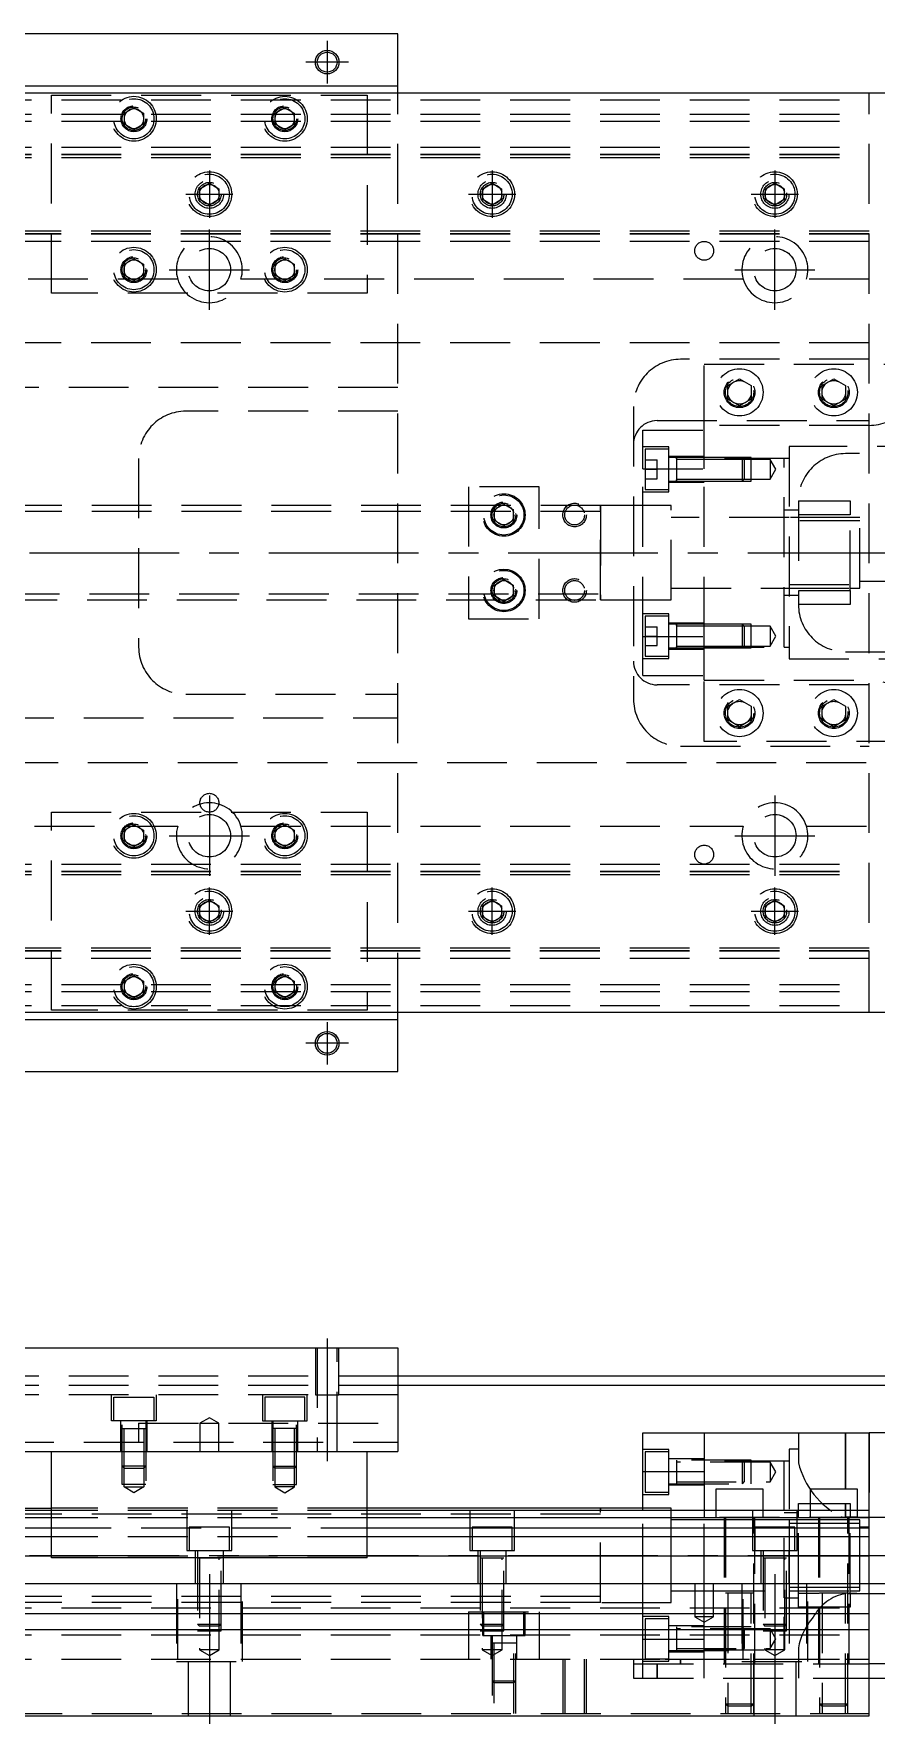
# Model space of a CAD drawing. Extents: x -15 to 642, y -285 to 112.
# Drawn here: x 239.7 to 418.5, y -248.6 to 110 of the extents above; entities that cross this region are included whole.
import ezdxf

# ---------------------------------------------------------------- set-up
doc = ezdxf.new("R2010")
doc.units = 0
doc.linetypes.add('CENTER', pattern=[50.8, 31.75, -6.35, 6.35, -6.35])
doc.linetypes.add('DASHED', pattern=[19.05, 12.7, -6.35])
doc.layers.get('0').update_dxf_attribs({"linetype": 'CONTINUOUS'})
doc.layers.add('CENTER', color=1, linetype='CENTER')

msp = doc.modelspace()

# ---------------------------------------------------------------- linework, layer by layer
at = {"color": 7, "linetype": 'CONTINUOUS'}
for p, q in [((317, 110), (117, 110)), ((317, 99), (317, 110)), ((3, 97.5), (431, 97.5)), ((117, 99), (317, 99)), ((317, 97.5), (317, 99)), ((431, -97.5), (3, -97.5)), ((317, -99), (117, -99)), ((317, -99), (317, -97.5)), ((317, -110), (317, -99)), ((117, -110), (317, -110)), ((117, -168.55), (317, -168.55)), ((317, -168.55), (317, -190.55)), ((431, -174.55), (317, -174.55)), ((423, -176.55), (317, -176.55)), ((369, -186.55), (382, -186.55)), ((369, -194.76658), (369, -186.55)), ((382, -186.55), (417, -186.55)), ((382, -186.55), (382, -203.05)), ((417, -203.05), (417, -186.55)), ((427, -186.55), (417, -186.55)), ((117, -190.55), (317, -190.55)), ((243.5, -213.05), (243.5, -190.55)), ((310.5, -213.05), (310.5, -190.55)), ((369, -194.76658), (382, -194.76658)), ((369, -203.05), (369, -194.76658)), ((394.5, -198.55), (384.5, -198.55)), ((384.5, -198.55), (384.5, -203.05)), ((394.5, -203.05), (394.5, -198.55)), ((414.5, -198.55), (404.5, -198.55)), ((404.5, -198.55), (404.5, -203.05)), ((414.5, -203.05), (414.5, -198.55)), ((243.5, -203.05), (190.5, -203.05)), ((236, -202.55), (243.5, -202.55)), ((360, -202.55), (310.5, -202.55)), ((417, -203.05), (310.5, -203.05)), ((360, -202.55), (359.995, -202.55)), ((360, -202.549994), (360, -203.05)), ((360, -202.549994), (360, -203.05)), ((360, -202.550502), (360, -202.55)), ((369, -202.55), (360, -202.55)), ((360.005, -202.55), (360, -202.55)), ((360, -203.047168), (360, -202.550502)), ((417, -246.55), (417, -203.05)), ((243.5, -204.589608), (190.5, -204.589608)), ((190.5, -206.710392), (243.5, -206.710392)), ((417, -204.589608), (310.5, -204.589608)), ((310.5, -206.710392), (417, -206.710392)), ((400, -205.049994), (400, -220.050006)), ((402, -205.8), (400, -205.8)), ((406.5, -205.8), (402, -205.8)), ((412.5, -205.8), (406.5, -205.8)), ((413, -205.8), (412.5, -205.8)), ((415, -205.8), (413, -205.8)), ((427, -204.55), (417, -204.55)), ((243.5, -208.620532), (190.5, -208.620532)), ((417, -208.620532), (310.5, -208.620532)), ((243.5, -212.731934), (190.5, -212.731934)), ((310.5, -213.05), (243.5, -213.05)), ((417, -212.731934), (310.5, -212.731934)), ((400, -212.55), (400, -220.050006)), ((17, -218.55), (417, -218.55)), ((400, -219.3), (415, -219.3)), ((17, -224.85), (417, -224.85)), ((17, -228.25), (417, -228.25)), ((427, -235.55), (417, -235.55)), ((417, -238.55), (427, -238.55)), ((17, -246.55), (417, -246.55))]:
    msp.add_line(p, q, dxfattribs=at)
at = {"color": 3, "linetype": 'DASHED'}
for p, q in [((243.5, 97), (310.5, 97)), ((243.5, 55), (243.5, 97)), ((310.5, 97), (310.5, 55)), ((317, -97.5), (317, 97.5)), ((417, -97.5), (417, 97.5)), ((17, 96), (417, 96)), ((259, 93.1547), (261, 94.309402)), ((261, 94.309402), (263, 93.1547)), ((291, 93.1547), (293, 94.309402)), ((293, 94.309402), (295, 93.1547)), ((17, 93), (417, 93)), ((17, 91.5), (417, 91.5)), ((258.5, 92), (258.518502, 92.303588)), ((259, 90.8453), (259, 93.1547)), ((261, 89.690598), (259, 90.8453)), ((263, 90.8453), (261, 89.690598)), ((263, 93.1547), (263, 90.8453)), ((290.5, 92), (290.512884, 92.253488)), ((291, 90.8453), (291, 93.1547)), ((293, 89.690598), (291, 90.8453)), ((295, 90.8453), (293, 89.690598)), ((295, 93.1547), (295, 90.8453)), ((17, 86), (417, 86)), ((17, 84.460392), (417, 84.460392)), ((17, 84.403994), (417, 84.403994)), ((17, 83.8), (417, 83.8)), ((274.5, 76), (274.534018, 76.411016)), ((275, 77.1547), (277, 78.309402)), ((275, 74.8453), (275, 77.1547)), ((277, 78.309402), (279, 77.1547)), ((279, 77.1547), (279, 74.8453)), ((334.5, 76), (334.534018, 76.411016)), ((335, 77.1547), (337, 78.309402)), ((335, 74.8453), (335, 77.1547)), ((337, 78.309402), (339, 77.1547)), ((339, 77.1547), (339, 74.8453)), ((395, 77.1547), (397, 78.309402)), ((395, 74.8453), (395, 77.1547)), ((397, 78.309402), (399, 77.1547)), ((399, 77.1547), (399, 74.8453)), ((399.483582, 76.286038), (399.5, 76)), ((277, 73.690598), (275, 74.8453)), ((279, 74.8453), (277, 73.690598)), ((337, 73.690598), (335, 74.8453)), ((339, 74.8453), (337, 73.690598)), ((397, 73.690598), (395, 74.8453)), ((399, 74.8453), (397, 73.690598)), ((417, 68.2), (17, 68.2)), ((417, 67.596006), (17, 67.596006)), ((417, 67.539608), (17, 67.539608)), ((417, 66), (17, 66)), ((259, 61.1547), (261, 62.309402)), ((259, 58.8453), (259, 61.1547)), ((261, 62.309402), (263, 61.1547)), ((263, 61.1547), (263, 58.8453)), ((291, 61.1547), (293, 62.309402)), ((291, 58.8453), (291, 61.1547)), ((293, 62.309402), (295, 61.1547)), ((295, 61.1547), (295, 58.8453)), ((270.291796, 58), (163.708204, 58)), ((261, 57.690598), (259, 58.8453)), ((263, 58.8453), (261, 57.690598)), ((263.483582, 60.286038), (263.5, 60)), ((390.291796, 58), (283.708204, 58)), ((290.5, 60), (290.512884, 60.253488)), ((293, 57.690598), (291, 58.8453)), ((295, 58.8453), (293, 57.690598)), ((417, 58), (403.708204, 58)), ((310.5, 55), (243.5, 55)), ((417, 44.5), (22.640312, 44.5)), ((417, 41), (377, 41)), ((382, 27), (382, 40)), ((382, 40), (427, 40)), ((387, 35.443376), (389.5, 36.886752)), ((389.5, 36.886752), (392, 35.443376)), ((407, 35.443376), (409.5, 36.886752)), ((409.5, 36.886752), (412, 35.443376)), ((317, 35), (117, 35)), ((387, 32.556624), (387, 35.443376)), ((389.5, 31.113248), (387, 32.556624)), ((392, 32.556624), (389.5, 31.113248)), ((392, 35.443376), (392, 32.556624)), ((392.477798, 34.364306), (392.5, 34)), ((407, 32.556624), (407, 35.443376)), ((409.5, 31.113248), (407, 32.556624)), ((412, 32.556624), (409.5, 31.113248)), ((412, 35.443376), (412, 32.556624)), ((412.477798, 34.364306), (412.5, 34)), ((317, 30), (272, 30)), ((367, 31), (367, -31)), ((369, 17.78342), (369, 26)), ((369, 26), (382, 26)), ((372, 28), (417, 28)), ((382, 17.78342), (382, 27)), ((417, 27), (382, 27)), ((382, 17.78342), (382, 26)), ((374.5, 22.42767), (369, 22.42767)), ((369.5, 21.92767), (369.5, 13.42767)), ((374.5, 21.92767), (369.5, 21.92767)), ((374.5, 12.92767), (374.5, 22.42767)), ((400, 22.5), (400, -22.5)), ((469.5, 22.5), (400, 22.5)), ((262, 20), (262, -20)), ((369.5, 19.67767), (372, 19.67767)), ((372, 17.67767), (372, 19.67767)), ((382, 20.42767), (374.5, 20.42767)), ((376.105, 20.17767), (374.5, 20.17767)), ((382, 20.17767), (376.095, 20.17767)), ((376.1, 20.177674), (376.1, 15.177664)), ((376.1, 20.17767), (376.1, 19.92022)), ((376.1, 19.920202), (376.1, 20.17767)), ((376.1, 19.92022), (376.1, 15.435068)), ((382, 19.77767), (376.1, 19.77767)), ((390.1, 20.17767), (382, 20.17767)), ((390.1, 20.177664), (382, 20.177664)), ((399, 20), (382, 20)), ((399, 20), (382, 20)), ((390.5, 19.77767), (382, 19.77767)), ((390.5, 19.77767), (382, 19.77767)), ((390.1, 15.17767), (390.1, 20.17767)), ((390.5, 19.77767), (390.1, 20.17767)), ((392, 20.177664), (390.1, 20.177664)), ((390.5, 19.77767), (390.5, 15.57767)), ((392, 19.77767), (390.5, 19.77767)), ((392, 15.177674), (392, 20.177664)), ((396, 19.77767), (392, 19.77767)), ((396, 19.77767), (396, 15.57767)), ((397.212436, 17.67767), (396, 19.77767)), ((399, -20), (399, 20)), ((400, 20), (399, 20)), ((434, 21), (412, 21)), ((369, 17.78342), (382, 17.78342)), ((369, -17.78342), (369, 17.78342)), ((369.5, 17.67767), (372, 17.67767)), ((369.5, 15.67767), (372, 15.67767)), ((372, 15.67767), (372, 17.67767)), ((374.5, 15.17767), (376.105, 15.17767)), ((374.5, 14.92767), (382, 14.92767)), ((376.095, 15.17767), (382, 15.17767)), ((376.1, 15.57767), (382, 15.57767)), ((376.1, 15.17767), (376.1, 15.435118)), ((376.1, 15.435068), (376.1, 15.17767)), ((382, -17.78342), (382, 17.78342)), ((382, -17.78342), (382, 17.78342)), ((382, 15.57767), (390.5, 15.57767)), ((382, 15.57767), (390.5, 15.57767)), ((382, 15.177674), (390.1, 15.177674)), ((382, 15.17767), (390.1, 15.17767)), ((390.1, 15.17767), (390.5, 15.57767)), ((390.1, 15.177674), (392, 15.177674)), ((390.5, 15.57767), (392, 15.57767)), ((392, 15.57767), (396, 15.57767)), ((396, 15.57767), (397.212436, 17.67767)), ((332, 14), (332, -14)), ((347, 14), (332, 14)), ((347, -14), (347, 14)), ((369, 12.92767), (374.5, 12.92767)), ((369.5, 13.42767), (374.5, 13.42767)), ((402, 11), (413, 11)), ((402, 11), (402, -11)), ((413, 11), (413, 8)), ((360, 8.75), (42, 8.75)), ((360.005, 10), (232, 10)), ((337.5, 9.1547), (339.5, 10.309402)), ((337.5, 6.8453), (337.5, 9.1547)), ((339.5, 10.309402), (341.5, 9.1547)), ((341.5, 9.1547), (341.5, 6.8453)), ((341.983582, 8.286038), (342, 8)), ((369, 10), (359.995, 10)), ((360, 10.000006), (360, -10.000006)), ((360, 10.000006), (360, -10.000006)), ((360, -10), (360, 10)), ((360, 10), (360, 8.95261)), ((375, 10), (369, 10)), ((375, 10), (369, 10)), ((375, -10), (375, 10)), ((375, -10), (375, 10)), ((400.005, 7.5), (375, 7.5)), ((399.995, 7.5), (375, 7.5)), ((402, 9), (399, 9)), ((413, 7.5), (399.995, 7.5)), ((400.005, 7.5), (399.995, 7.5)), ((413, 7.5), (400.005, 7.5)), ((413, 8), (402, 8)), ((413, -8), (413, 8)), ((415, 7.5), (413, 7.5)), ((415, -7.5), (415, 7.5)), ((339.5, 5.690598), (337.5, 6.8453)), ((341.5, 6.8453), (339.5, 5.690598)), ((415, 6.75), (400, 6.75)), ((434, 6), (415, 6)), ((337.5, -6.8453), (339.5, -5.690598)), ((337.5, -9.1547), (337.5, -6.8453)), ((339.5, -5.690598), (341.5, -6.8453)), ((341.5, -6.8453), (341.5, -9.1547)), ((400, -6.75), (415, -6.75)), ((415, -6), (434, -6)), ((42, -8.75), (360, -8.75)), ((232, -10), (360.005, -10)), ((339.5, -10.309402), (337.5, -9.1547)), ((341.5, -9.1547), (339.5, -10.309402)), ((341.983582, -7.713962), (342, -8)), ((359.995, -10), (369, -10)), ((360, -8.95261), (360, -9.999498)), ((360, -9.999498), (360, -10)), ((369, -10), (375, -10)), ((369, -10), (375, -10)), ((375, -7.5), (400.005, -7.5)), ((375, -7.5), (399.995, -7.5)), ((399, -9), (402, -9)), ((399.995, -7.5), (413, -7.5)), ((399.995, -7.5), (400.005, -7.5)), ((400.005, -7.5), (413, -7.5)), ((402, -8), (413, -8)), ((413, -7.5), (415, -7.5)), ((413, -8), (413, -11)), ((332, -14), (347, -14)), ((374.5, -12.92767), (369, -12.92767)), ((369.5, -13.42767), (369.5, -21.92767)), ((374.5, -13.42767), (369.5, -13.42767)), ((374.5, -22.42767), (374.5, -12.92767)), ((413, -11), (402, -11)), ((369, -17.78342), (382, -17.78342)), ((369, -26), (369, -17.78342)), ((369.5, -15.67767), (372, -15.67767)), ((369.5, -17.67767), (372, -17.67767)), ((372, -17.67767), (372, -15.67767)), ((372, -19.67767), (372, -17.67767)), ((382, -14.92767), (374.5, -14.92767)), ((376.105, -15.17767), (374.5, -15.17767)), ((382, -15.177672), (376.095, -15.17767)), ((376.1, -15.177664), (376.1, -20.177674)), ((376.1, -15.177664), (376.1, -20.177674)), ((376.1, -15.177664), (376.1, -20.177674)), ((376.1, -15.17767), (376.1, -15.435118)), ((376.1, -15.435136), (376.1, -15.17767)), ((376.1, -15.435118), (376.1, -19.920272)), ((382, -15.57767), (376.1, -15.57767)), ((390.1, -15.17767), (382, -15.177672)), ((390.1, -15.177674), (382, -15.177674)), ((390.5, -15.57767), (382, -15.57767)), ((390.5, -15.57767), (382, -15.57767)), ((382, -26), (382, -17.78342)), ((382, -27), (382, -17.78342)), ((390.1, -20.17767), (390.1, -15.17767)), ((390.5, -15.57767), (390.1, -15.17767)), ((392, -15.177674), (390.1, -15.177674)), ((390.5, -15.57767), (390.5, -19.77767)), ((392, -15.57767), (390.5, -15.57767)), ((392, -20.177664), (392, -15.177674)), ((396, -15.57767), (392, -15.57767)), ((396, -15.57767), (396, -19.77767)), ((397.212436, -17.67767), (396, -15.57767)), ((396, -19.77767), (397.212436, -17.67767)), ((369.5, -19.67767), (372, -19.67767)), ((374.5, -20.17767), (376.105, -20.17767)), ((374.5, -20.42767), (382, -20.42767)), ((376.095, -20.17767), (382, -20.177668)), ((376.1, -19.77767), (382, -19.77767)), ((376.1, -20.17767), (376.1, -19.92022)), ((376.1, -19.920272), (376.1, -20.17767)), ((382, -19.77767), (390.5, -19.77767)), ((382, -19.77767), (390.5, -19.77767)), ((382, -20), (399, -20)), ((382, -20), (399, -20)), ((382, -20.177664), (390.1, -20.177664)), ((382, -20.177668), (390.1, -20.17767)), ((390.1, -20.17767), (390.5, -19.77767)), ((390.1, -20.177664), (392, -20.177664)), ((390.5, -19.77767), (392, -19.77767)), ((392, -19.77767), (396, -19.77767)), ((399, -20), (400, -20)), ((412, -21), (434, -21)), ((369, -22.42767), (374.5, -22.42767)), ((369.5, -21.92767), (374.5, -21.92767)), ((400, -22.5), (469.5, -22.5)), ((369, -26), (382, -26)), ((417, -28), (372, -28)), ((382, -27), (417, -27)), ((382, -40), (382, -27)), ((272, -30), (317, -30)), ((387, -32.556624), (389.5, -31.113248)), ((389.5, -31.113248), (392, -32.556624)), ((407, -32.556624), (409.5, -31.113248)), ((409.5, -31.113248), (412, -32.556624)), ((117, -35), (317, -35)), ((386.5, -34), (386.520026, -33.653944)), ((387, -35.443376), (387, -32.556624)), ((389.5, -36.886752), (387, -35.443376)), ((392, -35.443376), (389.5, -36.886752)), ((392, -32.556624), (392, -35.443376)), ((407, -35.443376), (407, -32.556624)), ((409.5, -36.886752), (407, -35.443376)), ((412, -35.443376), (409.5, -36.886752)), ((412, -32.556624), (412, -35.443376)), ((412.477798, -33.635694), (412.5, -34)), ((377, -41), (417, -41)), ((427, -40), (382, -40)), ((22.640312, -44.5), (417, -44.5)), ((243.5, -97), (243.5, -55)), ((243.5, -55), (310.5, -55)), ((310.5, -55), (310.5, -97)), ((163.708204, -58), (270.291796, -58)), ((259, -58.8453), (261, -57.690598)), ((259, -61.1547), (259, -58.8453)), ((261, -57.690598), (263, -58.8453)), ((263, -58.8453), (263, -61.1547)), ((263.483582, -59.713962), (263.5, -60)), ((283.708204, -58), (390.291796, -58)), ((291, -58.8453), (293, -57.690598)), ((291, -61.1547), (291, -58.8453)), ((293, -57.690598), (295, -58.8453)), ((295, -58.8453), (295, -61.1547)), ((295.483582, -59.713962), (295.5, -60)), ((403.708204, -58), (417, -58)), ((261, -62.309402), (259, -61.1547)), ((263, -61.1547), (261, -62.309402)), ((293, -62.309402), (291, -61.1547)), ((295, -61.1547), (293, -62.309402)), ((17, -66), (417, -66)), ((17, -67.539608), (417, -67.539608)), ((17, -67.596006), (417, -67.596006)), ((17, -68.2), (417, -68.2)), ((275, -74.8453), (277, -73.690598)), ((275, -77.1547), (275, -74.8453)), ((277, -73.690598), (279, -74.8453)), ((279, -74.8453), (279, -77.1547)), ((335, -74.8453), (337, -73.690598)), ((335, -77.1547), (335, -74.8453)), ((337, -73.690598), (339, -74.8453)), ((339, -74.8453), (339, -77.1547)), ((395, -74.8453), (397, -73.690598)), ((395, -77.1547), (395, -74.8453)), ((397, -73.690598), (399, -74.8453)), ((399, -74.8453), (399, -77.1547)), ((277, -78.309402), (275, -77.1547)), ((279, -77.1547), (277, -78.309402)), ((279.483582, -75.713962), (279.5, -76)), ((334.5, -76), (334.534018, -75.588984)), ((337, -78.309402), (335, -77.1547)), ((339, -77.1547), (337, -78.309402)), ((397, -78.309402), (395, -77.1547)), ((399, -77.1547), (397, -78.309402)), ((399.483582, -75.713962), (399.5, -76)), ((417, -83.8), (17, -83.8)), ((417, -84.403994), (17, -84.403994)), ((417, -84.460392), (17, -84.460392)), ((417, -86), (17, -86)), ((417, -86), (417, -84.460392)), ((17, -91.5), (417, -91.5)), ((17, -93), (417, -93)), ((259, -90.8453), (261, -89.690598)), ((259, -93.1547), (259, -90.8453)), ((261, -94.309402), (259, -93.1547)), ((261, -89.690598), (263, -90.8453)), ((263, -93.1547), (261, -94.309402)), ((263, -90.8453), (263, -93.1547)), ((263.483582, -91.713962), (263.5, -92)), ((291, -90.8453), (293, -89.690598)), ((291, -93.1547), (291, -90.8453)), ((293, -94.309402), (291, -93.1547)), ((293, -89.690598), (295, -90.8453)), ((295, -93.1547), (293, -94.309402)), ((295, -90.8453), (295, -93.1547)), ((295.483582, -91.713962), (295.5, -92)), ((17, -96), (417, -96)), ((310.5, -97), (243.5, -97)), ((299.500006, -168.55), (299.500006, -178.55)), ((299.9, -168.55), (299.9, -190.55)), ((304.1, -190.55), (304.1, -168.55)), ((304.499994, -178.55), (304.499994, -168.55)), ((317, -174.55), (117, -174.55)), ((317, -176.55), (117, -176.55)), ((317, -178.55), (117, -178.55)), ((256.25, -184.05), (256.25, -178.55)), ((256.75, -179.05), (265.25, -179.05)), ((256.75, -184.05), (256.75, -179.05)), ((265.25, -179.05), (265.25, -184.05)), ((265.75, -178.55), (265.75, -184.05)), ((288.25, -178.55), (288.25, -184.05)), ((297.25, -179.05), (288.75, -179.05)), ((288.75, -179.05), (288.75, -184.05)), ((297.25, -184.05), (297.25, -179.05)), ((297.75, -184.05), (297.75, -178.55)), ((299.500006, -178.55), (304.499994, -178.55)), ((265.75, -184.05), (256.25, -184.05)), ((258.25, -190.55), (258.25, -184.05)), ((258.500006, -197.55), (258.499992, -184.05)), ((258.499994, -185.65), (263.500006, -185.65)), ((258.9, -198.05), (258.9, -185.65)), ((262, -184.55), (317, -184.55)), ((262, -184.55), (262, -188.55)), ((263.1, -185.65), (263.1, -198.05)), ((263.500008, -184.05), (263.499994, -197.55)), ((263.75, -184.05), (263.75, -190.55)), ((277, -183.3953), (275, -184.55)), ((275, -184.55), (277, -184.55)), ((275, -184.55), (275, -190.55)), ((279, -184.55), (277, -183.3953)), ((277, -184.55), (279, -184.55)), ((279, -190.55), (279, -184.55)), ((288.25, -184.05), (297.75, -184.05)), ((290.25, -184.05), (290.25, -190.55)), ((290.499992, -184.05), (290.500006, -197.55)), ((295.500006, -185.65), (290.499994, -185.65)), ((290.9, -185.65), (290.9, -198.05)), ((295.1, -198.05), (295.1, -185.65)), ((295.499994, -197.55), (295.500008, -184.05)), ((295.75, -190.55), (295.75, -184.05)), ((117, -188.55), (317, -188.55)), ((402, -186.55), (402, -192.922214)), ((412, -198.55), (412, -186.55)), ((412, -186.55), (412, -198.55)), ((417, -186.55), (417, -203.05)), ((374.5, -190.12233), (369, -190.12233)), ((369.5, -190.62233), (369.5, -194.87233)), ((374.5, -190.62233), (369.5, -190.62233)), ((374.5, -199.62233), (374.5, -190.12233)), ((382, -192.12233), (374.5, -192.12233)), ((392, -192.372336), (374.5, -192.372336)), ((376.1, -192.372326), (376.1, -197.372336)), ((396, -192.77233), (376.1, -192.77233)), ((399, -192.55), (382, -192.55)), ((390.1, -194.87233), (390.1, -192.37233)), ((390.5, -192.77233), (390.1, -192.37233)), ((390.5, -192.77233), (390.5, -194.87233)), ((392, -197.372326), (392, -192.372336)), ((396, -192.77233), (396, -194.87233)), ((397.212436, -194.87233), (396, -192.77233)), ((399, -203.05), (399, -192.55)), ((400, -192.55), (399, -192.55)), ((400, -190.05), (400, -211.55)), ((402, -190.05), (400, -190.05)), ((263.5, -193.65), (258.5, -193.65)), ((258.9, -194.05), (258.5, -193.65)), ((258.9, -194.05), (263.1, -194.05)), ((263.5, -193.65), (263.1, -194.05)), ((290.5, -193.65), (295.5, -193.65)), ((290.5, -193.65), (290.9, -194.05)), ((295.1, -194.05), (290.9, -194.05)), ((295.1, -194.05), (295.5, -193.65)), ((369.5, -194.87233), (369.5, -199.12233)), ((376.1, -196.97233), (396, -196.97233)), ((390.1, -197.37233), (390.1, -194.87233)), ((390.1, -197.37233), (390.5, -196.97233)), ((390.5, -194.87233), (390.5, -196.97233)), ((396, -194.87233), (396, -196.97233)), ((396, -196.97233), (397.212436, -194.87233)), ((263.499994, -197.55), (258.500006, -197.55)), ((258.9, -198.05), (263.1, -198.05)), ((261, -199.262436), (258.9, -198.05)), ((263.1, -198.05), (261, -199.262436)), ((290.500006, -197.55), (295.499994, -197.55)), ((295.1, -198.05), (290.9, -198.05)), ((290.9, -198.05), (293, -199.262436)), ((293, -199.262436), (295.1, -198.05)), ((369, -199.62233), (374.5, -199.62233)), ((369.5, -199.12233), (374.5, -199.12233)), ((374.5, -197.372326), (392, -197.372326)), ((374.5, -197.62233), (382, -197.62233)), ((360, -203.8), (42, -203.8)), ((310.5, -202.55), (243.5, -202.55)), ((310.5, -203.05), (243.5, -203.05)), ((272.25, -203.05), (272.25, -211.55)), ((281.75, -211.55), (281.75, -203.05)), ((332.25, -203.05), (332.25, -211.55)), ((341.75, -211.55), (341.75, -203.05)), ((360, -222.55), (360, -203.05)), ((375, -202.55), (369, -202.55)), ((369, -218.55), (369, -203.05)), ((375, -203.05), (375, -202.55)), ((375, -212.55), (375, -203.05)), ((382, -203.05), (382, -204.55)), ((384.5, -203.05), (384.5, -204.55)), ((392.25, -203.05), (392.25, -211.55)), ((394.5, -204.55), (394.5, -203.05)), ((399, -221.55), (399, -203.05)), ((402, -203.55), (399, -203.55)), ((401.75, -211.55), (401.75, -203.05)), ((402, -201.55), (404.5, -201.55)), ((402, -203.05), (402, -201.55)), ((402, -204.55), (402, -203.05)), ((404.5, -201.55), (407, -201.55)), ((404.5, -203.05), (404.5, -204.55)), ((407, -201.55), (409.5, -201.55)), ((409.5, -201.55), (412, -201.55)), ((411.072778, -204.361004), (411.307618, -204.410138)), ((412, -201.55), (413, -201.55)), ((412, -204.472252), (412, -201.55)), ((412, -201.55), (412, -203.05)), ((412, -203.05), (412, -204.472252)), ((413, -201.55), (413, -203.05)), ((413, -203.05), (413, -204.55)), ((414.5, -204.55), (414.5, -203.05)), ((310.5, -204.589608), (243.5, -204.589608)), ((243.5, -206.710392), (310.5, -206.710392)), ((281.25, -206.55), (272.75, -206.55)), ((272.75, -206.55), (272.75, -211.55)), ((281.25, -211.55), (281.25, -206.55)), ((341.25, -206.55), (332.75, -206.55)), ((332.75, -206.55), (332.75, -211.55)), ((341.25, -211.55), (341.25, -206.55)), ((382, -205.05), (375, -205.05)), ((417, -204.55), (382, -204.55)), ((382, -218.55), (382, -204.55)), ((386.5, -205.05), (382, -205.05)), ((386.25, -204.55), (386.25, -235.55)), ((386.499923, -204.55), (386.500006, -246.05)), ((392.5, -205.05), (386.5, -205.05)), ((392.499994, -246.05), (392.500077, -204.55)), ((399, -205.05), (392.5, -205.05)), ((392.75, -206.55), (392.75, -204.55)), ((392.75, -235.55), (392.75, -206.55)), ((401.25, -206.55), (392.75, -206.55)), ((392.75, -206.55), (392.75, -211.55)), ((400, -205.05), (399, -205.05)), ((400, -205.05), (399.995, -205.05)), ((400.005, -205.05), (400, -205.05)), ((402, -205.05), (400, -205.05)), ((401.25, -211.55), (401.25, -206.55)), ((402, -220.55), (402, -204.55)), ((406.5, -205.05), (402, -205.05)), ((406.25, -204.55), (406.25, -235.55)), ((406.499923, -204.55), (406.500006, -246.05)), ((412.5, -205.05), (406.5, -205.05)), ((411.307618, -204.410138), (411.652252, -204.456468)), ((411.652252, -204.456468), (412, -204.472252)), ((412, -204.472252), (413, -204.472252)), ((452.5, -204.472252), (412, -204.472252)), ((412.499994, -246.05), (412.500077, -204.55)), ((413, -205.05), (412.5, -205.05)), ((412.75, -235.55), (412.75, -204.55)), ((413, -204.472252), (414.5, -204.472252)), ((413, -220.55), (413, -204.55)), ((415, -205.05), (413, -205.05)), ((414.5, -204.472252), (417, -204.472252)), ((415, -212.55), (415, -205.05)), ((417, -206.55), (415, -206.55)), ((417, -204.472252), (427, -204.472252)), ((435, -206.55), (417, -206.55)), ((310.5, -208.620532), (243.5, -208.620532)), ((310.5, -212.731934), (243.5, -212.731934)), ((272.25, -211.55), (281.75, -211.55)), ((274, -211.55), (274, -218.55)), ((279.500006, -213.15), (274.499994, -213.15)), ((274.500006, -211.55), (274.500006, -228.55)), ((274.9, -213.15), (274.9, -232.55)), ((279.1, -232.55), (279.1, -213.15)), ((279.499994, -228.55), (279.499994, -211.55)), ((280, -218.55), (280, -211.55)), ((332.25, -211.55), (341.75, -211.55)), ((334, -211.55), (334, -218.55)), ((339.500006, -213.15), (334.499994, -213.15)), ((334.500006, -211.55), (334.500006, -228.55)), ((334.9, -213.15), (334.9, -232.55)), ((339.1, -232.55), (339.1, -213.15)), ((339.499994, -228.55), (339.499994, -211.55)), ((340, -218.55), (340, -211.55)), ((375, -218.55), (375, -212.55)), ((392.25, -211.55), (401.75, -211.55)), ((394, -211.55), (394, -218.55)), ((399.500006, -213.15), (394.499994, -213.15)), ((394.500006, -211.55), (394.500006, -228.55)), ((394.9, -213.15), (394.9, -232.55)), ((399.1, -232.55), (399.1, -213.15)), ((399.499994, -228.55), (399.499994, -211.55)), ((400, -218.55), (400, -211.55)), ((400, -218.55), (400, -211.55)), ((415, -220.05), (415, -212.55)), ((270, -218.55), (270, -235.05)), ((270.291796, -234.55), (270.291796, -218.55)), ((283.708204, -218.55), (283.708204, -234.55)), ((284, -235.05), (284, -218.55)), ((369, -224.85), (369, -218.55)), ((375, -222.55), (375, -218.55)), ((380, -218.55), (380, -225.55)), ((382, -224.85), (382, -218.55)), ((384, -225.55), (384, -218.55)), ((390, -218.55), (390, -235.05)), ((390.291796, -234.55), (390.291796, -218.55)), ((399.499994, -224.85), (399.499994, -218.55)), ((400, -218.55), (400, -235.05)), ((403.708204, -218.55), (403.708204, -234.55)), ((404, -235.05), (404, -218.55)), ((417, -218.55), (435, -218.55)), ((360, -221.3), (42, -221.3)), ((375, -220.05), (382, -220.05)), ((382, -220.05), (400.005, -220.05)), ((392.500006, -220.55), (386.499994, -220.55)), ((387, -220.55), (387, -246.05)), ((392, -246.05), (392, -220.55)), ((399, -221.55), (402, -221.55)), ((399.995, -220.05), (413, -220.05)), ((400.005, -220.05), (413, -220.05)), ((402, -220.55), (406.39999, -220.55)), ((402, -223.55), (402, -220.55)), ((412.500006, -220.55), (406.499994, -220.55)), ((407, -220.55), (407, -246.05)), ((412, -246.05), (412, -220.55)), ((452.5, -220.627748), (412.562908, -220.627748)), ((412.562908, -220.627748), (452.5, -220.627748)), ((412.60001, -220.55), (413, -220.55)), ((413, -220.05), (415, -220.05)), ((413, -220.55), (413, -223.55)), ((17, -223.7), (417, -223.7)), ((360, -222.55), (42, -222.55)), ((332, -224.55), (332, -234.55)), ((332, -224.55), (347, -224.55)), ((335, -229.55), (335, -224.55)), ((335.25, -229.55), (335.25, -224.55)), ((343.75, -229.55), (343.75, -224.55)), ((344, -229.55), (344, -224.55)), ((347, -224.55), (347, -234.55)), ((360.291796, -222.55), (369, -222.55)), ((369, -222.55), (373.708204, -222.55)), ((369, -228.25), (369, -224.85)), ((374.5, -225.47767), (369, -225.47767)), ((373.708204, -222.55), (375, -222.55)), ((374.5, -234.97767), (374.5, -225.47767)), ((384, -225.55), (380, -225.55)), ((380, -225.55), (382, -226.7047)), ((382, -228.25), (382, -224.85)), ((382, -226.7047), (384, -225.55)), ((399, -227.55), (399, -225.55)), ((413, -223.55), (402, -223.55)), ((17, -229.4), (417, -229.4)), ((274.5, -227.15), (279.5, -227.15)), ((274.5, -227.15), (274.9, -227.55)), ((274.500006, -228.55), (279.499994, -228.55)), ((279.1, -227.55), (274.9, -227.55)), ((279.1, -227.55), (279.5, -227.15)), ((334.5, -227.15), (339.5, -227.15)), ((334.5, -227.15), (334.9, -227.55)), ((334.500006, -228.55), (339.499994, -228.55)), ((339.1, -227.55), (334.9, -227.55)), ((339.1, -227.55), (339.5, -227.15)), ((369, -230.33342), (369, -228.25)), ((369.5, -225.97767), (369.5, -228.25)), ((373.708204, -225.97767), (369.5, -225.97767)), ((369.5, -228.25), (369.5, -230.22767)), ((374.5, -225.97767), (373.708204, -225.97767)), ((382, -227.47767), (374.5, -227.47767)), ((392, -227.727674), (374.5, -227.727674)), ((376.1, -227.727664), (376.1, -232.727674)), ((396, -228.12767), (376.1, -228.12767)), ((382, -235.55), (382, -228.25)), ((390.1, -228.25), (390.1, -227.72767)), ((390.5, -228.12767), (390.1, -227.72767)), ((390.1, -230.22767), (390.1, -228.25)), ((390.5, -228.12767), (390.5, -228.25)), ((390.5, -228.25), (390.5, -230.22767)), ((394.5, -227.15), (399.5, -227.15)), ((394.5, -227.15), (394.9, -227.55)), ((394.500006, -228.55), (399.499994, -228.55)), ((399.1, -227.55), (394.9, -227.55)), ((396, -228.12767), (396, -230.22767)), ((397.212436, -230.22767), (396, -228.12767)), ((399, -228.25), (399, -227.55)), ((399, -228.55), (399, -228.25)), ((399, -232.55), (399, -228.55)), ((399.1, -227.55), (399.5, -227.15)), ((279.1, -232.55), (274.9, -232.55)), ((274.9, -232.55), (277, -233.762436)), ((277, -233.762436), (279.1, -232.55)), ((339.1, -232.55), (334.9, -232.55)), ((334.9, -232.55), (337, -233.762436)), ((335, -229.55), (344, -229.55)), ((336.75, -229.55), (336.75, -234.55)), ((342.000006, -231.15), (336.999994, -231.15)), ((342.000006, -231.15), (336.999994, -231.15)), ((336.999996, -229.55), (337.000006, -246.05)), ((337, -233.762436), (339.1, -232.55)), ((337.4, -231.15), (337.4, -246.05)), ((341.6, -246.05), (341.6, -231.15)), ((341.999994, -246.05), (342.000004, -229.55)), ((342.25, -234.55), (342.25, -229.55)), ((369, -230.33342), (373.708204, -230.33342)), ((369, -234.55), (369, -230.33342)), ((369.5, -230.22767), (369.5, -234.47767)), ((373.708204, -230.33342), (382, -230.33342)), ((374.5, -232.727664), (392, -232.727664)), ((374.5, -232.97767), (382, -232.97767)), ((376.1, -232.32767), (396, -232.32767)), ((382, -232.55), (400, -232.55)), ((390.1, -232.72767), (390.1, -230.22767)), ((390.1, -232.72767), (390.5, -232.32767)), ((390.5, -230.22767), (390.5, -232.32767)), ((399.1, -232.55), (394.9, -232.55)), ((394.9, -232.55), (397, -233.762436)), ((396, -230.22767), (396, -232.32767)), ((396, -232.32767), (397.212436, -230.22767)), ((397, -233.762436), (399.1, -232.55)), ((402, -232.177786), (402, -238.55)), ((17, -234.55), (417, -234.55)), ((270, -235.05), (284, -235.05)), ((272.5, -235.05), (272.5, -246.55)), ((281.5, -246.55), (281.5, -235.05)), ((352.000006, -234.55), (352.000006, -246.05)), ((352.4, -234.55), (352.4, -246.05)), ((356.6, -246.05), (356.6, -234.55)), ((356.999994, -246.05), (356.999994, -234.55)), ((367, -234.55), (367, -235.55)), ((367, -235.55), (417, -235.55)), ((367, -235.55), (367, -238.55)), ((369, -238.55), (369, -234.55)), ((369, -234.97767), (374.5, -234.97767)), ((369.5, -234.47767), (373.708204, -234.47767)), ((372, -238.55), (372, -235.55)), ((372, -235.55), (372, -238.55)), ((373.708204, -234.47767), (374.5, -234.47767)), ((373.708204, -234.55), (417, -234.55)), ((377, -235.55), (377, -234.55)), ((377, -234.55), (377, -235.55)), ((382, -238.55), (382, -235.55)), ((390, -235.05), (404, -235.05)), ((392.5, -235.05), (392.5, -246.55)), ((400, -235.05), (402, -235.05)), ((401.5, -246.55), (401.5, -235.05)), ((337, -239.15), (342, -239.15)), ((337, -239.15), (337.4, -239.55)), ((341.6, -239.55), (337.4, -239.55)), ((341.6, -239.55), (342, -239.15)), ((367, -238.55), (417, -238.55)), ((23.499992, -246.05), (417, -246.05)), ((386.5, -244.05), (392.5, -244.05)), ((386.5, -244.05), (387, -244.55)), ((392, -244.55), (387, -244.55)), ((392, -244.55), (392.5, -244.05)), ((406.5, -244.05), (412.5, -244.05)), ((406.5, -244.05), (407, -244.55)), ((412, -244.55), (407, -244.55)), ((412, -244.55), (412.5, -244.05))]:
    msp.add_line(p, q, dxfattribs=at)
at = {"color": 3, "linetype": 'CONTINUOUS'}
for centre, radius in [((302, 104), 2.5), ((302, -104), 2.5), ((302, -104), 2.1)]:
    msp.add_circle(centre, radius, dxfattribs=at)
at = {"color": 7, "linetype": 'CONTINUOUS'}
msp.add_circle((302, 104), 2.1, dxfattribs=at)
at = {"color": 3, "linetype": 'DASHED'}
for centre, radius in [((261, 92), 4.75), ((261, 92), 4.25), ((261, 92), 2.75), ((261, 92), 2.5), ((293, 92), 4.75), ((293, 92), 4.25), ((293, 92), 2.75), ((293, 92), 2.5), ((277, 76), 4.75), ((277, 76), 4.25), ((277, 76), 3), ((337, 76), 4.75), ((337, 76), 4.25), ((337, 76), 3), ((397, 76), 4.75), ((397, 76), 4.25), ((397, 76), 3), ((277, 76), 2.5), ((277, 76), 2.1), ((337, 76), 2.5), ((337, 76), 2.1), ((397, 76), 2.5), ((397, 76), 2.1), ((261, 60), 4.75), ((293, 60), 4.75), ((382, 64), 2), ((261, 60), 4.25), ((261, 60), 2.75), ((261, 60), 2.5), ((261, 60), 2.1), ((277, 60), 4.5), ((293, 60), 4.25), ((293, 60), 2.75), ((293, 60), 2.5), ((293, 60), 2.1), ((397, 60), 4.5), ((389.5, 34), 5), ((389.5, 34), 3.25), ((389.5, 34), 3), ((389.5, 34), 2.5), ((409.5, 34), 5), ((409.5, 34), 3.25), ((409.5, 34), 3), ((409.5, 34), 2.5), ((339.5, 8), 4.5), ((339.5, 8), 4.25), ((339.5, 8), 2.75), ((339.5, 8), 2.5), ((339.5, 8), 2.1), ((354.5, 8), 2.5), ((354.5, 8), 2.1), ((339.5, -8), 4.5), ((339.5, -8), 4.25), ((339.5, -8), 2.75), ((339.5, -8), 2.5), ((339.5, -8), 2.1), ((354.5, -8), 2.5), ((354.5, -8), 2.1), ((389.5, -34), 5), ((389.5, -34), 3.25), ((389.5, -34), 3), ((389.5, -34), 2.5), ((409.5, -34), 5), ((409.5, -34), 3.25), ((409.5, -34), 3), ((409.5, -34), 2.5), ((277, -53), 2), ((261, -60), 4.75), ((261, -60), 4.25), ((261, -60), 2.75), ((277, -60), 4.5), ((293, -60), 4.75), ((293, -60), 4.25), ((293, -60), 2.75), ((397, -60), 4.5), ((261, -60), 2.5), ((261, -60), 2.1), ((293, -60), 2.5), ((293, -60), 2.1), ((382, -64), 2), ((277, -76), 4.75), ((337, -76), 4.75), ((397, -76), 4.75), ((277, -76), 4.25), ((277, -76), 3), ((277, -76), 2.5), ((277, -76), 2.1), ((337, -76), 4.25), ((337, -76), 3), ((337, -76), 2.5), ((337, -76), 2.1), ((397, -76), 4.25), ((397, -76), 3), ((397, -76), 2.5), ((397, -76), 2.1), ((261, -92), 4.75), ((261, -92), 4.25), ((261, -92), 2.75), ((261, -92), 2.5), ((293, -92), 4.75), ((293, -92), 4.25), ((293, -92), 2.75), ((293, -92), 2.5)]:
    msp.add_circle(centre, radius, dxfattribs=at)
for centre, radius, start, end in [((261, 92), 2.1, 137.75279, 162.24721), ((261, 92), 2.1, 102.24721, 137.75279), ((261, 92), 2.1, 77.75279, 102.24721), ((261, 92), 2.1, 42.24721, 77.75279), ((261, 92), 2.1, 17.75279, 42.24721), ((293, 92), 2.1, 137.75279, 162.24721), ((293, 92), 2.1, 102.24721, 137.75279), ((293, 92), 2.1, 77.75279, 102.24721), ((293, 92), 2.1, 42.24721, 77.75279), ((293, 92), 2.1, 17.75279, 42.24721), ((261, 92), 2.1, 162.24721, 180), ((261, 92), 2.1, 180, 197.75279), ((261, 92), 2.1, 197.75279, 222.24721), ((261, 92), 2.1, 222.24721, 257.75279), ((261, 92), 2.1, 257.75279, 282.24721), ((261, 92), 2.1, 282.24721, 317.75279), ((261, 92), 2.1, 317.75279, 342.24721), ((261, 92), 2.1, 342.24721, 17.75279), ((293, 92), 2.1, 162.24721, 180), ((293, 92), 2.1, 180, 197.75279), ((293, 92), 2.1, 197.75279, 222.24721), ((293, 92), 2.1, 222.24721, 257.75279), ((293, 92), 2.1, 257.75279, 282.24721), ((293, 92), 2.1, 282.24721, 317.75279), ((293, 92), 2.1, 317.75279, 342.24721), ((293, 92), 2.1, 342.24721, 17.75279), ((277, 60), 7, 343.39845, 196.60155), ((397, 60), 7, 343.39845, 196.60155), ((277, 60), 7, 196.60155, 343.39845), ((397, 60), 7, 196.60155, 343.39845), ((377, 31), 10, 90, 180), ((417, 37), 10, 270, 0), ((272, 20), 10, 90, 180), ((372, 23), 5, 90, 180), ((412, 11), 10, 90, 180), ((412, -11), 10, 180, 270), ((272, -20), 10, 180, 270), ((372, -23), 5, 180, 270), ((417, -37), 10, 0, 90), ((377, -31), 10, 180, 270), ((277, -60), 7, 16.60155, 163.39845), ((397, -60), 7, 16.60155, 163.39845), ((277, -60), 7, 163.39845, 16.60155), ((397, -60), 7, 163.39845, 16.60155), ((261, -92), 2.1, 162.24721, 180), ((261, -92), 2.1, 180, 197.75279), ((261, -92), 2.1, 137.75279, 162.24721), ((261, -92), 2.1, 197.75279, 222.24721), ((261, -92), 2.1, 102.24721, 137.75279), ((261, -92), 2.1, 77.75279, 102.24721), ((261, -92), 2.1, 42.24721, 77.75279), ((261, -92), 2.1, 17.75279, 42.24721), ((261, -92), 2.1, 317.75279, 342.24721), ((261, -92), 2.1, 342.24721, 17.75279), ((293, -92), 2.1, 162.24721, 180), ((293, -92), 2.1, 180, 197.75279), ((293, -92), 2.1, 137.75279, 162.24721), ((293, -92), 2.1, 197.75279, 222.24721), ((293, -92), 2.1, 102.24721, 137.75279), ((293, -92), 2.1, 77.75279, 102.24721), ((293, -92), 2.1, 42.24721, 77.75279), ((293, -92), 2.1, 17.75279, 42.24721), ((293, -92), 2.1, 317.75279, 342.24721), ((293, -92), 2.1, 342.24721, 17.75279), ((261, -92), 2.1, 222.24721, 257.75279), ((261, -92), 2.1, 257.75279, 282.24721), ((261, -92), 2.1, 282.24721, 317.75279), ((293, -92), 2.1, 222.24721, 257.75279), ((293, -92), 2.1, 257.75279, 282.24721), ((293, -92), 2.1, 282.24721, 317.75279), ((419.0613, -188.707365), 17.574211, 193.87659517, 242.96341554), ((413.823107, -230.284309), 9.827151, 100.6912945, 151.88008694), ((414.917859, -234.399752), 13.107563, 138.13815045, 170.240215)]:
    msp.add_arc(centre, radius, start, end, dxfattribs=at)
at = {"layer": 'CENTER', "color": 1, "linetype": 'CENTER'}
for p, q in [((302, 108.5), (302, 99.5)), ((306.5, 104), (297.5, 104)), ((277, 81), (277, 71)), ((337, 81), (337, 71)), ((397, 81), (397, 71)), ((272, 76), (282, 76)), ((332, 76), (342, 76)), ((392, 76), (402, 76)), ((277, 51.5), (277, 68.5)), ((397, 51.5), (397, 68.5)), ((268.5, 60), (285.5, 60)), ((388.5, 60), (405.5, 60)), ((-15.168461, 0), (484.454308, 0)), ((277, -51.5), (277, -68.5)), ((397, -51.5), (397, -68.5)), ((268.5, -60), (285.5, -60)), ((388.5, -60), (405.5, -60)), ((277, -81), (277, -71)), ((337, -81), (337, -71)), ((397, -81), (397, -71)), ((272, -76), (282, -76)), ((332, -76), (342, -76)), ((392, -76), (402, -76)), ((302, -99.5), (302, -108.5)), ((306.5, -104), (297.5, -104)), ((302, -166.55), (302, -192.55)), ((-15.168461, -212.55), (484.454308, -212.55)), ((277, -216.55), (277, -248.55)), ((397, -216.55), (397, -248.55))]:
    msp.add_line(p, q, dxfattribs=at)

doc.saveas('drawing.dxf')
